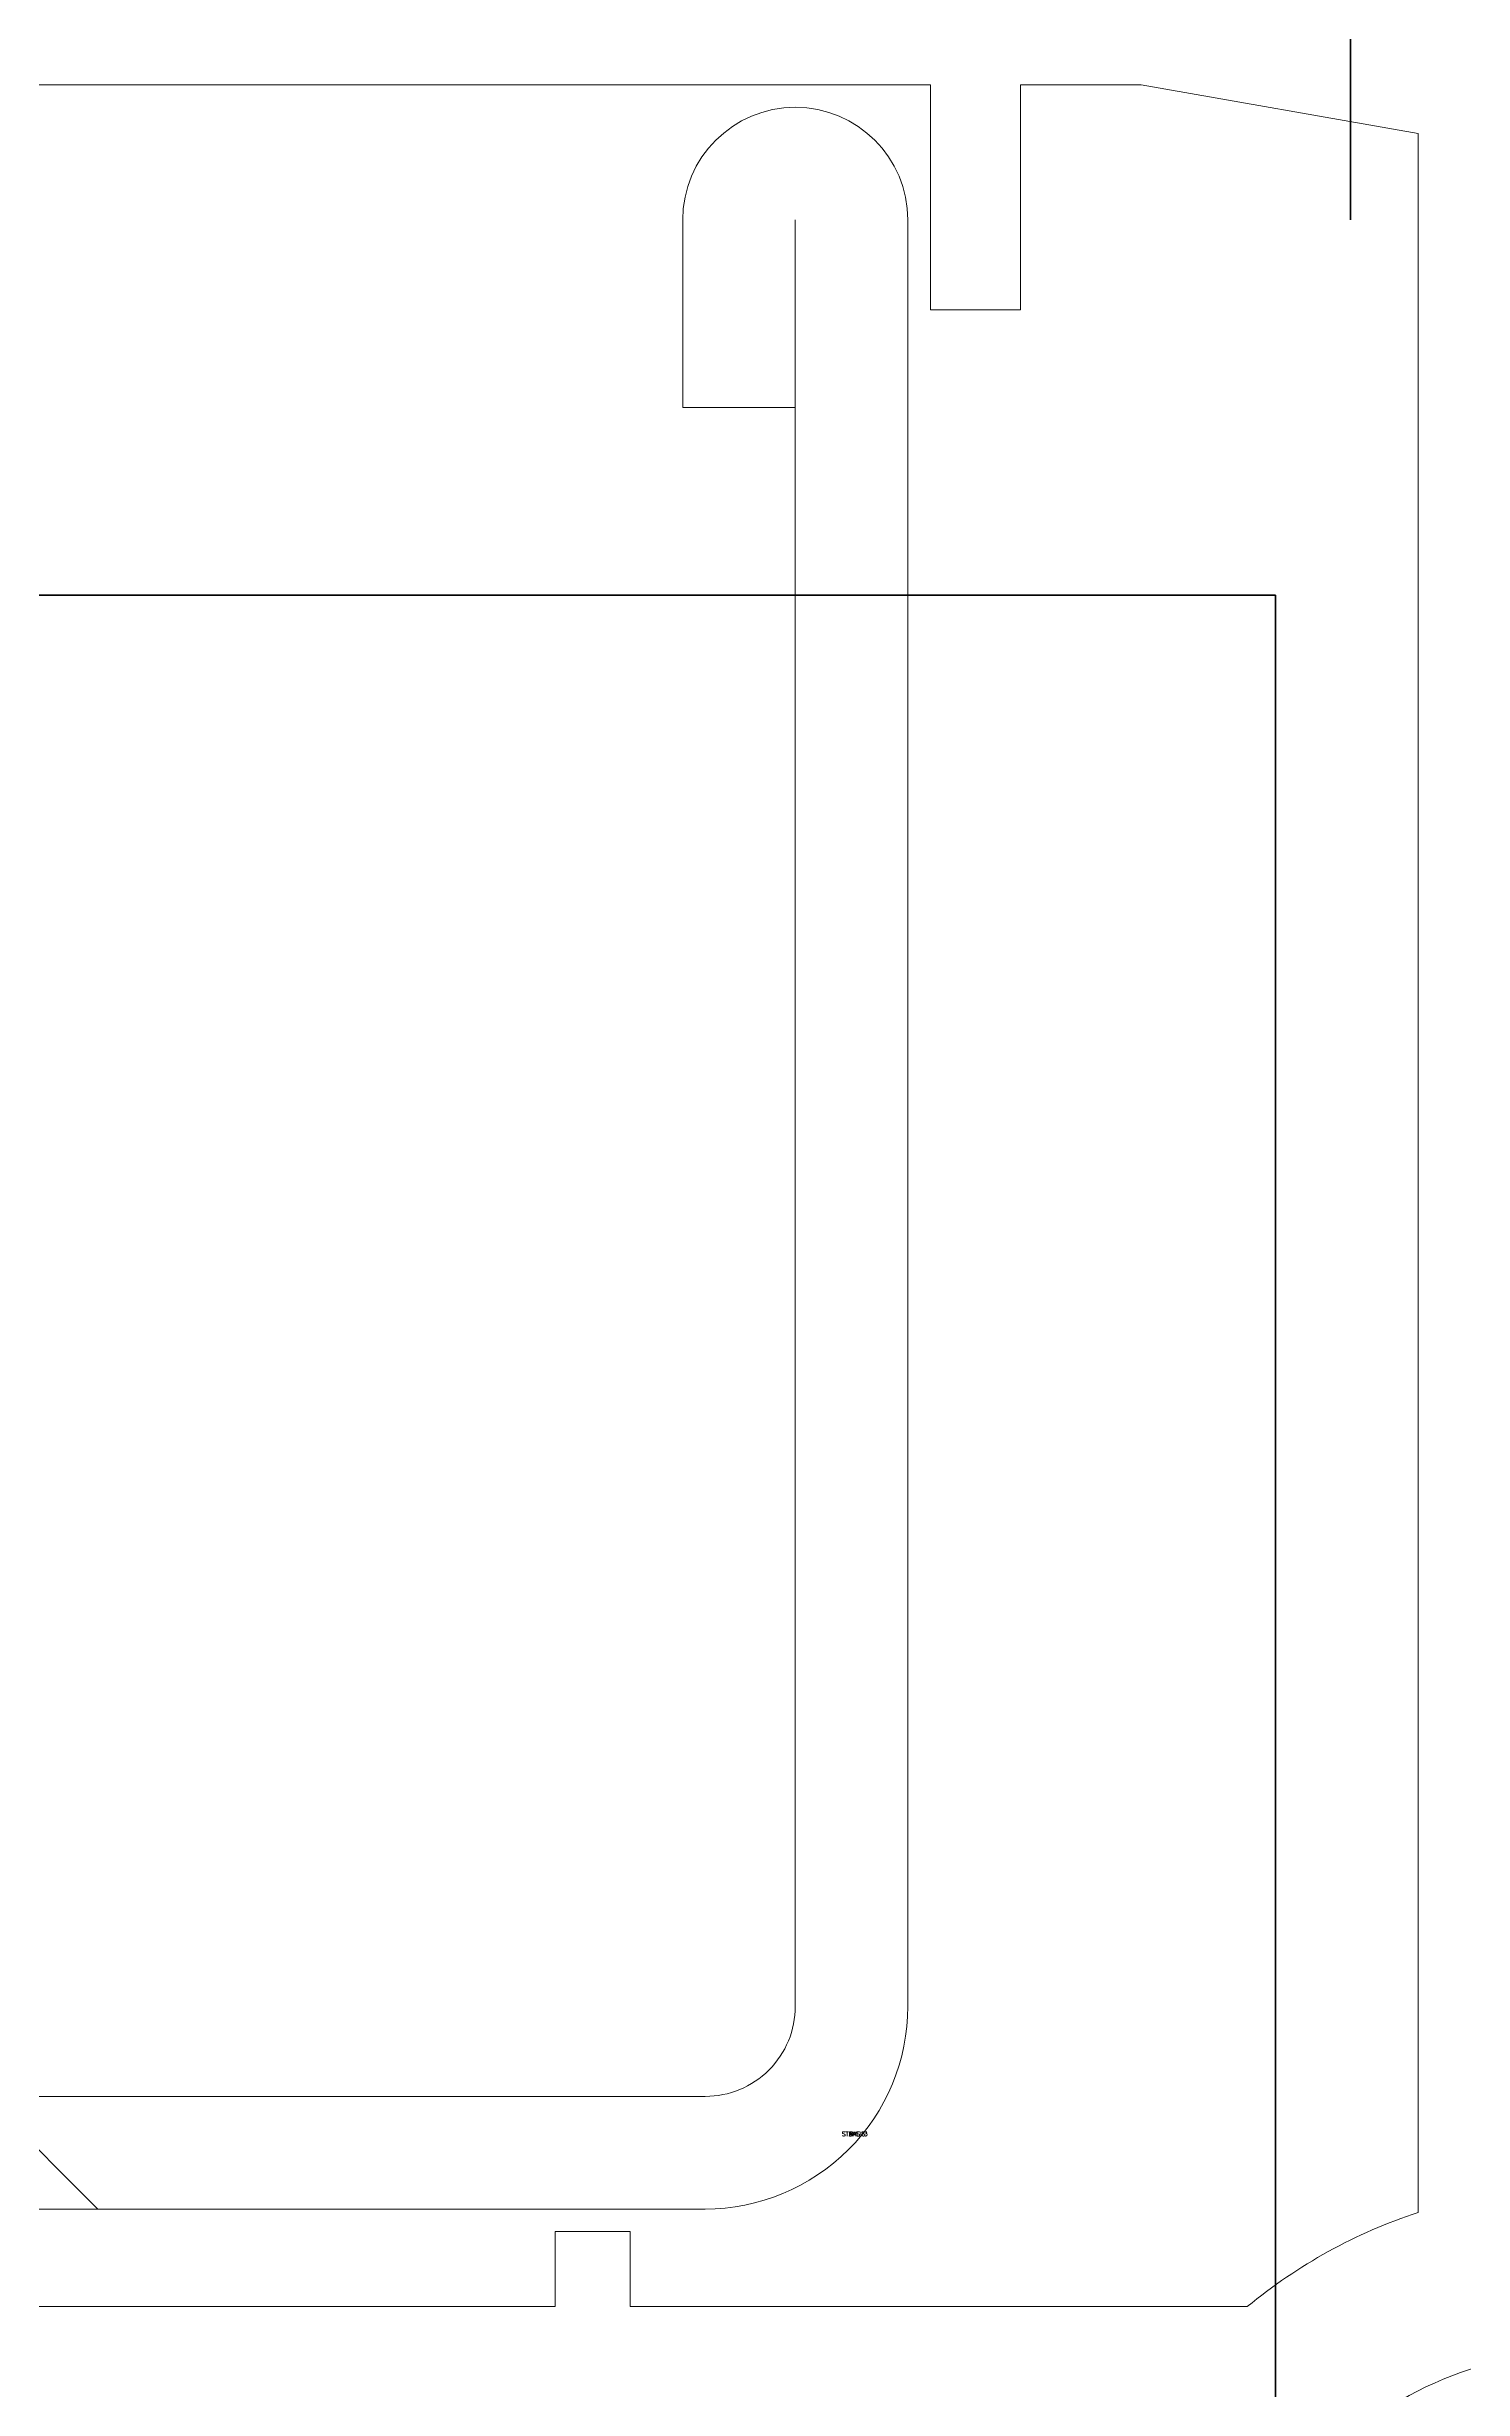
# Model space of a CAD drawing. Header units: millimetres. Extents: x 2715 to 5047, y -920 to 3095.
# Drawn here: x 4096.6 to 4115.48, y 11.26 to 42.46 of the extents above; entities that cross this region are included whole.
import ezdxf

# ---------------------------------------------------------------- set-up
doc = ezdxf.new("R2010")
doc.units = ezdxf.units.MM
doc.header["$MEASUREMENT"] = 0
for name, color, linetype, lineweight in [('0_Pen_No__1', 7, 'Continuous', 13), ('0_Pen_No__141', 7, 'Continuous', 20), ('ASSEMBLY_Pen_No__7', 7, 'Continuous', 35), ('HATCH_STEEL_Pen_No__1', 7, 'Continuous', 13), ('New_Structural - Bearing_Pen_No__21', 7, 'Continuous', 35)]:
    doc.layers.add(name, color=color, linetype=linetype, lineweight=lineweight)
doc.styles.add('GENERATED_STYLE_2', font='txt.shx')

msp = doc.modelspace()

# ---------------------------------------------------------------- hatches: boundary and pattern name
at = {"layer": 'HATCH_STEEL_Pen_No__1', "linetype": 'Continuous', "lineweight": 13}
h = msp.add_hatch(dxfattribs=at)
h.set_pattern_fill('ANSI31_0001', style=0, pattern_type=2)
h.set_pattern_definition([(135, (4097.223, 13.677), (22.45, 22.45), [])])
h.paths.add_polyline_path([(4085.079, 40.158, -1), (4088.079, 40.158), (4088.079, 37.658), (4086.579, 37.658), (4086.579, 16.358, 0.414214), (4087.779, 15.158), (4105.379, 15.158, 0.414214), (4106.579, 16.358), (4106.579, 37.658), (4105.079, 37.658), (4105.079, 40.158, -1), (4108.079, 40.158), (4108.079, 16.358, -0.414214), (4105.379, 13.658), (4087.779, 13.658, -0.414214), (4085.079, 16.358)])

# ---------------------------------------------------------------- linework, layer by layer
at = {"layer": '0_Pen_No__1', "color": 7, "linetype": 'Continuous', "lineweight": 13}
for points in [[(4090.379, 12.358), (4103.379, 12.358), (4103.379, 13.358), (4104.379, 13.358), (4104.379, 12.358), (4112.603, 12.358, -0.093612), (4114.879, 13.611), (4114.879, 41.308), (4111.188, 41.958), (4109.579, 41.958), (4109.579, 38.958), (4108.379, 38.958), (4108.379, 41.958), (4085.279, 41.958, 0.414214)], [(4087.779, 15.158), (4105.379, 15.158, 0.414214), (4106.579, 16.358), (4106.579, 37.658), (4106.579, 40.158), (4106.579, 16.358), (4106.579, 37.658), (4105.079, 37.658), (4105.079, 40.158, -1), (4108.079, 40.158), (4108.079, 16.358, -0.414214), (4105.379, 13.658), (4087.779, 13.658), (4105.379, 13.658, 0.414214), (4108.079, 16.358), (4108.079, 40.158, 1), (4105.079, 40.158), (4105.079, 37.658), (4106.579, 37.658)]]:
    msp.add_lwpolyline(points, format="xyb", dxfattribs=at)
at = {"layer": '0_Pen_No__141', "color": 7, "linetype": 'Continuous', "lineweight": 20}
msp.add_lwpolyline([(4124.479, 10.158, 0.213422), (4120.902, 11.758), (4118.999, 11.758), (4118.479, 12.058), (4117.96, 11.758), (4117.057, 11.758, 0.213422), (4113.479, 10.158)], format="xyb", dxfattribs=at)
at = {"layer": 'HATCH_STEEL_Pen_No__1', "color": 7, "linetype": 'Continuous', "lineweight": 13, "flags": 128}
msp.add_lwpolyline([(4085.079, 40.158, -1), (4088.079, 40.158), (4088.079, 37.658), (4086.579, 37.658), (4086.579, 16.358, 0.414214), (4087.779, 15.158), (4105.379, 15.158, 0.414214), (4106.579, 16.358), (4106.579, 37.658), (4105.079, 37.658), (4105.079, 40.158, -1), (4108.079, 40.158), (4108.079, 16.358, -0.414214), (4105.379, 13.658), (4087.779, 13.658, -0.414214), (4085.079, 16.358)], format="xyb", close=True, dxfattribs=at)
at = {"layer": 'New_Structural - Bearing_Pen_No__21', "color": 7, "linetype": 'Continuous', "lineweight": 35}
for p, q in [((4113.978, 40.158), (4113.978, 50.158)), ((4112.978, 35.158), (4062.978, 35.158)), ((4112.978, 35.158), (4112.978, 0.158))]:
    msp.add_line(p, q, dxfattribs=at)

# ---------------------------------------------------------------- texts
at = {"layer": 'ASSEMBLY_Pen_No__7', "color": 7, "linetype": 'Continuous', "lineweight": 35, "char_height": 0.06, "attachment_point": 9, "style": 'GENERATED_STYLE_2'}
for s, insert in [('\\A1;{\\pqr;\\Ftxt.shx;STAHL 3}', (4107.544, 14.628)), ('\\A1;{\\pqr;\\Ftxt.shx;BASIS}', (4107.515, 14.628))]:
    msp.add_mtext(s, dxfattribs=dict(at, insert=insert))

doc.saveas('drawing.dxf')
